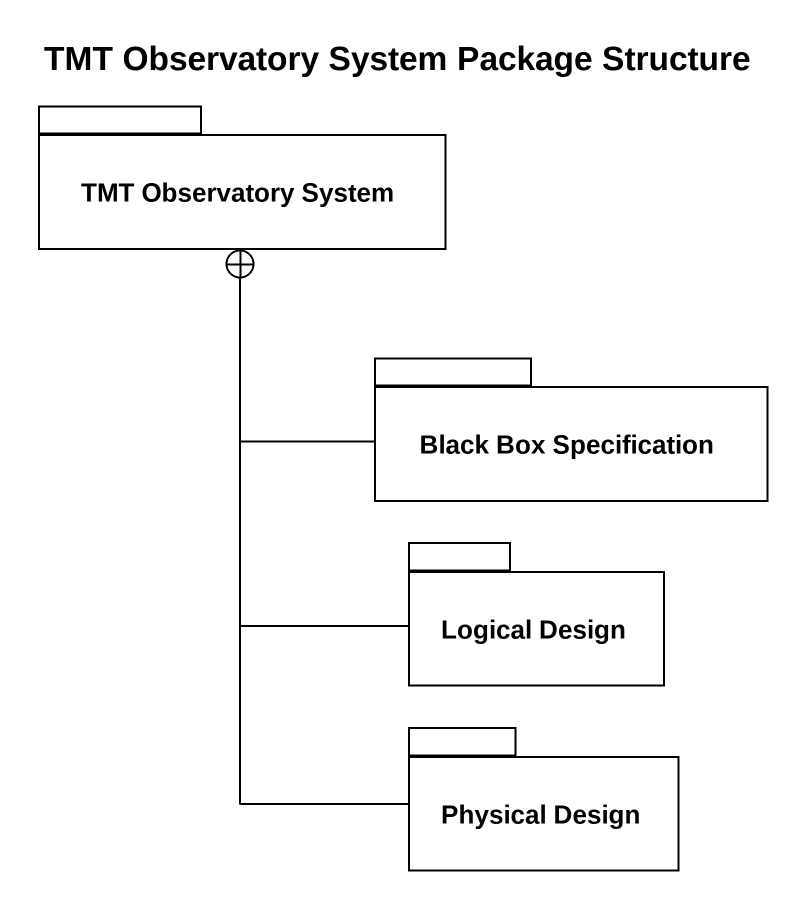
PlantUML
@startuml
title TMT Observatory System Package Structure
package "TMT Observatory System" as TMT_Observatory_System {
}
package "Black Box Specification" as Black_Box_Specification {
}
package "Logical Design" as Logical_Design {
}
package "Physical Design" as Physical_Design {
}
Black_Box_Specification -up-+ TMT_Observatory_System
Logical_Design -up-+ TMT_Observatory_System
Physical_Design -up-+ TMT_Observatory_System
@enduml
